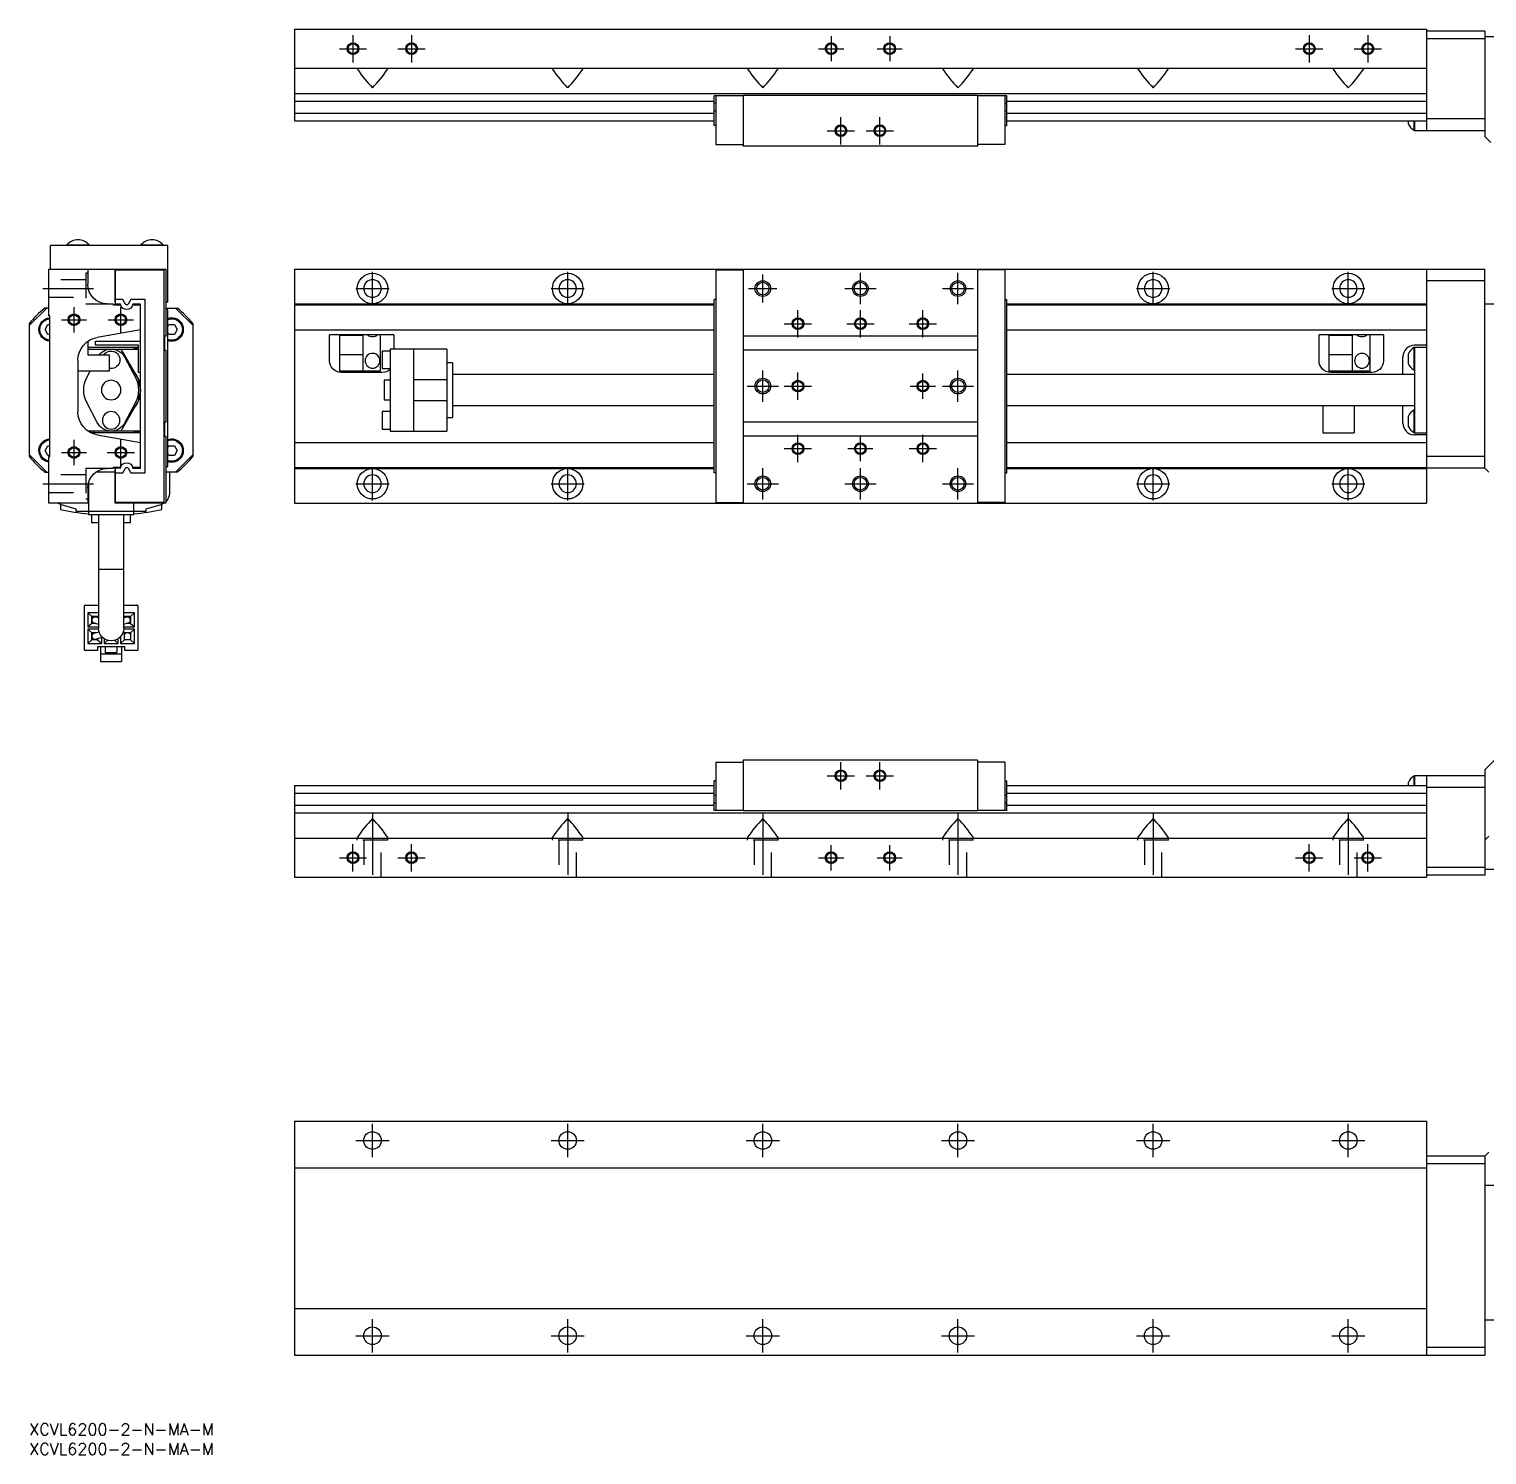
# Model space of a CAD drawing. Extents: x 0 to 653, y -8 to 362.
# Drawn here: x 0 to 373.5, y -8 to 357.1 of the extents above; entities that cross this region are included whole.
import ezdxf

# ---------------------------------------------------------------- set-up
doc = ezdxf.new("R2010")
doc.units = 0
doc.header["$LTSCALE"] = 0.5
doc.linetypes.add('CENTER', pattern=[50.8, 31.75, -6.35, 6.35, -6.35])
doc.linetypes.add('DASHED', pattern=[19.05, 12.7, -6.35])
for name, color, linetype in [('MSM_CENTER', 1, 'CENTER'), ('MSM_CONTINUOUS', 7, 'CONTINUOUS'), ('MSM_DASHED', 4, 'DASHED'), ('MSM_NARROW', 5, 'CONTINUOUS'), ('MSM_PART_NUMBER', 7, 'CONTINUOUS')]:
    doc.layers.add(name, color=color, linetype=linetype)
doc.styles.get("Standard").update_dxf_attribs({"font": 'txt.shx', "height": 3, "bigfont": 'bigfont.shx'})

msp = doc.modelspace()

# ---------------------------------------------------------------- linework, layer by layer
at = {"layer": 'MSM_CENTER'}
for p, q in [((82.97, 355.64), (82.97, 348.64)), ((97.97, 355.64), (97.97, 348.64)), ((205.47, 355.37), (205.47, 348.91)), ((220.47, 355.37), (220.47, 348.91)), ((327.97, 355.64), (327.97, 348.64)), ((342.97, 355.64), (342.97, 348.64)), ((79.47, 352.14), (86.47, 352.14)), ((94.47, 352.14), (101.47, 352.14)), ((202.24, 352.14), (208.69, 352.14)), ((217.24, 352.14), (223.69, 352.14)), ((324.47, 352.14), (331.47, 352.14)), ((339.47, 352.14), (346.47, 352.14)), ((207.97, 327.64), (207.97, 334.64)), ((217.97, 327.64), (217.97, 334.64)), ((204.47, 331.14), (211.47, 331.14)), ((214.47, 331.14), (221.47, 331.14)), ((87.97, 286.46), (87.97, 294.96)), ((137.97, 286.46), (137.97, 294.96)), ((187.97, 287.09), (187.97, 294.33)), ((212.97, 286.71), (212.97, 294.71)), ((237.97, 286.71), (237.97, 294.71)), ((287.97, 286.46), (287.97, 294.96)), ((337.97, 286.46), (337.97, 294.96)), ((3.5, 290.71), (16.5, 290.71)), ((83.72, 290.71), (92.22, 290.71)), ((133.72, 290.71), (142.22, 290.71)), ((184.34, 290.71), (191.59, 290.71)), ((208.97, 290.71), (216.97, 290.71)), ((233.97, 290.71), (241.97, 290.71)), ((283.72, 290.71), (292.22, 290.71)), ((333.72, 290.71), (342.22, 290.71)), ((11.5, 279.48), (11.5, 285.94)), ((23.5, 279.48), (23.5, 285.94)), ((196.97, 278.21), (196.97, 285.21)), ((212.97, 278.21), (212.97, 285.21)), ((228.97, 278.21), (228.97, 285.21)), ((8.27, 282.71), (14.73, 282.71)), ((20.27, 282.71), (26.73, 282.71)), ((193.47, 281.71), (200.47, 281.71)), ((209.47, 281.71), (216.47, 281.71)), ((225.47, 281.71), (232.47, 281.71)), ((187.97, 261.71), (187.97, 269.71)), ((196.97, 262.21), (196.97, 269.21)), ((228.97, 262.48), (228.97, 268.94)), ((237.97, 261.71), (237.97, 269.71)), ((183.97, 265.71), (191.97, 265.71)), ((193.47, 265.71), (200.47, 265.71)), ((225.74, 265.71), (232.19, 265.71)), ((233.97, 265.71), (241.97, 265.71)), ((11.5, 245.48), (11.5, 251.94)), ((23.5, 245.21), (23.5, 252.21)), ((196.97, 246.21), (196.97, 253.21)), ((212.97, 246.48), (212.97, 252.94)), ((228.97, 246.21), (228.97, 253.21)), ((8.27, 248.71), (14.73, 248.71)), ((20, 248.71), (27, 248.71)), ((193.47, 249.71), (200.47, 249.71)), ((209.74, 249.71), (216.19, 249.71)), ((225.47, 249.71), (232.47, 249.71)), ((87.97, 236.46), (87.97, 244.96)), ((137.97, 236.46), (137.97, 244.96)), ((187.97, 236.71), (187.97, 244.71)), ((212.97, 236.71), (212.97, 244.71)), ((237.97, 236.71), (237.97, 244.71)), ((287.97, 236.46), (287.97, 244.96)), ((337.97, 236.46), (337.97, 244.96)), ((3.5, 240.71), (16.5, 240.71)), ((83.72, 240.71), (92.22, 240.71)), ((133.72, 240.71), (142.22, 240.71)), ((183.97, 240.71), (191.97, 240.71)), ((208.97, 240.71), (216.97, 240.71)), ((233.97, 240.71), (241.97, 240.71)), ((283.72, 240.71), (292.22, 240.71)), ((333.72, 240.71), (342.22, 240.71)), ((207.97, 162.43), (207.97, 169.43)), ((217.97, 162.43), (217.97, 169.43)), ((204.47, 165.93), (211.47, 165.93)), ((214.47, 165.93), (221.47, 165.93)), ((87.97, 156.43), (87.97, 137.93)), ((137.97, 156.43), (137.97, 137.93)), ((187.97, 156.43), (187.97, 137.93)), ((237.97, 156.43), (237.97, 137.93)), ((287.97, 156.43), (287.97, 137.93)), ((337.97, 156.43), (337.97, 137.93)), ((82.97, 141.43), (82.97, 148.43)), ((97.97, 141.43), (97.97, 148.43)), ((205.47, 141.7), (205.47, 148.16)), ((220.47, 141.7), (220.47, 148.16)), ((327.97, 141.43), (327.97, 148.43)), ((342.97, 141.43), (342.97, 148.43)), ((79.47, 144.93), (86.47, 144.93)), ((94.47, 144.93), (101.47, 144.93)), ((202.24, 144.93), (208.69, 144.93)), ((217.24, 144.93), (223.69, 144.93)), ((324.47, 144.93), (331.47, 144.93)), ((339.47, 144.93), (346.47, 144.93)), ((87.97, 68.25), (87.97, 76.75)), ((137.97, 68.25), (137.97, 76.75)), ((187.97, 68.25), (187.97, 76.75)), ((237.97, 68.25), (237.97, 76.75)), ((287.97, 68.25), (287.97, 76.75)), ((337.97, 68.25), (337.97, 76.75)), ((83.72, 72.5), (92.22, 72.5)), ((133.72, 72.5), (142.22, 72.5)), ((183.72, 72.5), (192.22, 72.5)), ((233.72, 72.5), (242.22, 72.5)), ((283.72, 72.5), (292.22, 72.5)), ((333.72, 72.5), (342.22, 72.5)), ((87.97, 18.25), (87.97, 26.75)), ((137.97, 18.25), (137.97, 26.75)), ((187.97, 18.25), (187.97, 26.75)), ((237.97, 18.25), (237.97, 26.75)), ((287.97, 18.25), (287.97, 26.75)), ((337.97, 18.25), (337.97, 26.75)), ((83.72, 22.5), (92.22, 22.5)), ((133.72, 22.5), (142.22, 22.5)), ((183.72, 22.5), (192.22, 22.5)), ((233.72, 22.5), (242.22, 22.5)), ((283.72, 22.5), (292.22, 22.5)), ((333.72, 22.5), (342.22, 22.5))]:
    msp.add_line(p, q, dxfattribs=at)
at = {"layer": 'MSM_CONTINUOUS'}
for p, q in [((67.97, 357.14), (357.97, 357.14)), ((67.97, 357.14), (67.97, 333.64)), ((357.97, 357.14), (357.97, 331.14)), ((372.97, 356.64), (357.97, 356.64)), ((372.97, 356.64), (372.97, 329.64)), ((377.47, 355.14), (372.97, 355.14)), ((372.97, 354.64), (357.97, 354.64)), ((67.97, 347.14), (357.97, 347.14)), ((84.22, 347.14), (84.07, 347.01)), ((84.07, 347.01), (84.09, 346.89)), ((91.71, 347.14), (91.87, 347.01)), ((91.87, 347.01), (91.84, 346.89)), ((134.22, 347.14), (134.07, 347.01)), ((134.07, 347.01), (134.09, 346.89)), ((141.71, 347.14), (141.87, 347.01)), ((141.87, 347.01), (141.84, 346.89)), ((184.22, 347.14), (184.07, 347.01)), ((184.07, 347.01), (184.09, 346.89)), ((191.71, 347.14), (191.87, 347.01)), ((191.87, 347.01), (191.84, 346.89)), ((234.22, 347.14), (234.07, 347.01)), ((234.07, 347.01), (234.09, 346.89)), ((241.71, 347.14), (241.87, 347.01)), ((241.87, 347.01), (241.84, 346.89)), ((284.22, 347.14), (284.07, 347.01)), ((284.07, 347.01), (284.09, 346.89)), ((291.71, 347.14), (291.87, 347.01)), ((291.87, 347.01), (291.84, 346.89)), ((334.22, 347.14), (334.07, 347.01)), ((334.07, 347.01), (334.09, 346.89)), ((341.71, 347.14), (341.87, 347.01)), ((341.87, 347.01), (341.84, 346.89)), ((67.97, 340.64), (357.97, 340.64)), ((175.47, 332.44), (175.47, 340.04)), ((182.97, 340.04), (175.47, 340.04)), ((175.97, 340.04), (175.97, 327.64)), ((242.97, 340.14), (182.97, 340.14)), ((182.97, 340.14), (182.97, 327.14)), ((242.97, 340.14), (242.97, 327.14)), ((250.47, 340.04), (242.97, 340.04)), ((249.97, 340.04), (249.97, 327.64)), ((250.47, 332.44), (250.47, 340.04)), ((67.97, 338.67), (175.47, 338.67)), ((175.97, 338.16), (175.47, 338.16)), ((249.97, 338.16), (250.47, 338.16)), ((250.47, 338.67), (357.97, 338.67)), ((67.97, 335.6), (175.47, 335.6)), ((67.97, 333.64), (175.47, 333.64)), ((175.97, 336.11), (175.47, 336.11)), ((175.97, 332.44), (175.47, 332.44)), ((249.97, 336.11), (250.47, 336.11)), ((249.97, 332.44), (250.47, 332.44)), ((250.47, 335.6), (357.97, 335.6)), ((250.47, 333.64), (357.97, 333.64)), ((353.32, 333.64), (353.32, 332.93)), ((354.77, 333.64), (354.77, 331.28)), ((354.97, 333.64), (354.97, 331.14)), ((372.97, 334.14), (357.97, 334.14)), ((354.77, 331.28), (354.97, 331.28)), ((372.97, 331.14), (354.97, 331.14)), ((374.47, 328.14), (372.97, 329.64)), ((175.97, 327.64), (182.97, 327.64)), ((242.97, 327.14), (182.97, 327.14)), ((249.97, 327.64), (242.97, 327.64)), ((5.5, 295.71), (5.5, 301.71)), ((35.5, 301.71), (5.5, 301.71)), ((9.65, 301.87), (15.35, 301.87)), ((9.65, 301.87), (9.65, 301.71)), ((15.35, 301.71), (15.35, 301.87)), ((28.65, 301.87), (34.35, 301.87)), ((28.65, 301.87), (28.65, 301.71)), ((34.35, 301.71), (34.35, 301.87)), ((35.5, 287.21), (35.5, 301.71)), ((5, 283.71), (5, 295.71)), ((5, 295.71), (35, 295.71)), ((15, 295.71), (15, 291.81)), ((22, 287.11), (22, 295.71)), ((22.1, 286.71), (22.1, 295.51)), ((22.1, 295.51), (34.5, 295.51)), ((34.5, 295.51), (34.5, 235.91)), ((35, 295.71), (35, 278.51)), ((67.97, 295.71), (67.97, 235.71)), ((67.97, 295.71), (372.97, 295.71)), ((175.97, 295.51), (182.97, 295.51)), ((175.97, 295.51), (175.97, 235.91)), ((182.97, 295.71), (182.97, 235.71)), ((242.97, 295.71), (242.97, 235.71)), ((249.97, 295.51), (242.97, 295.51)), ((249.97, 295.51), (249.97, 235.91)), ((357.97, 295.71), (357.97, 235.71)), ((372.97, 244.71), (372.97, 295.71)), ((372.97, 292.71), (357.97, 292.71)), ((23.97, 287.91), (22.1, 287.91)), ((24.66, 286.71), (23.97, 287.91)), ((26.02, 287.91), (25.34, 286.71)), ((29.7, 287.91), (26.02, 287.91)), ((29.7, 243.51), (29.7, 287.91)), ((175.47, 243.51), (175.47, 287.91)), ((175.97, 287.91), (175.47, 287.91)), ((249.97, 287.91), (250.47, 287.91)), ((250.47, 243.51), (250.47, 287.91)), ((4.5, 285.71), (0, 281.21)), ((5, 285.71), (4.03, 285.71)), ((20, 286.81), (21.5, 286.81)), ((21.5, 286.81), (21.5, 286.51)), ((21.5, 286.51), (23.46, 286.51)), ((22.1, 287.11), (22, 287.11)), ((23.42, 286.71), (22.1, 286.71)), ((26.54, 286.51), (28.5, 286.51)), ((28.5, 286.71), (26.58, 286.71)), ((28.5, 244.71), (28.5, 286.71)), ((35.5, 287.21), (35, 287.21)), ((35.5, 285.21), (35, 285.71)), ((35, 285.71), (37.97, 285.71)), ((35.5, 245.21), (35.5, 285.21)), ((42, 281.21), (37.5, 285.71)), ((67.97, 286.81), (175.47, 286.81)), ((67.97, 286.51), (175.47, 286.51)), ((250.47, 286.81), (357.97, 286.81)), ((250.47, 286.51), (357.97, 286.51)), ((397.97, 286.71), (372.97, 286.71)), ((0, 281.68), (0, 247.74)), ((4.06, 280.21), (4.78, 281.46)), ((4.78, 278.96), (4.06, 280.21)), ((4.78, 281.46), (5.3, 281.46)), ((5.3, 283.71), (5, 283.71)), ((5.3, 247.71), (5.3, 283.71)), ((28.5, 280.15), (17.46, 278.21)), ((35.5, 280.97), (35.78, 281.46)), ((35.78, 281.46), (37.22, 281.46)), ((37.22, 281.46), (37.94, 280.21)), ((37.94, 280.21), (37.22, 278.96)), ((42, 247.74), (42, 281.68)), ((67.97, 280.15), (175.47, 280.15)), ((250.47, 280.15), (357.97, 280.15)), ((5.3, 278.96), (4.78, 278.96)), ((15, 277.17), (15, 273.71)), ((17, 277.21), (28.5, 277.21)), ((17, 276.21), (17, 277.21)), ((20.5, 278.71), (20.29, 278.71)), ((20.5, 278.74), (20.5, 278.71)), ((35, 278.51), (34.65, 278.51)), ((34.65, 278.51), (34.65, 274.91)), ((35.78, 278.96), (35.5, 279.44)), ((37.22, 278.96), (35.78, 278.96)), ((93.47, 278.83), (76.97, 278.83)), ((76.97, 272.21), (76.97, 278.83)), ((79.47, 278.83), (79.47, 269.51)), ((85.47, 278.71), (79.47, 278.71)), ((85.47, 278.83), (85.47, 269.51)), ((89.97, 278.83), (89.97, 269.51)), ((93.47, 278.83), (93.47, 275.21)), ((242.97, 278.51), (182.97, 278.51)), ((346.97, 278.83), (330.47, 278.83)), ((330.47, 272.21), (330.47, 278.83)), ((332.97, 278.83), (332.97, 269.51)), ((338.97, 278.71), (332.97, 278.71)), ((338.97, 278.83), (338.97, 269.51)), ((343.47, 278.83), (343.47, 269.51)), ((346.97, 278.83), (346.97, 272.21)), ((15, 275.71), (28, 275.71)), ((15, 273.71), (20.5, 273.71)), ((15.05, 275.21), (28, 275.21)), ((28, 276.21), (17, 276.21)), ((20.5, 273.71), (20.5, 269.51)), ((23.5, 275.21), (28, 267.41)), ((24.55, 273.05), (27.21, 267.94)), ((28, 269.21), (28, 276.21)), ((34.65, 274.91), (35, 274.91)), ((35, 274.91), (35, 256.51)), ((85.47, 273.71), (79.47, 273.71)), ((90.47, 274.71), (90.47, 270.21)), ((92.47, 274.71), (90.47, 274.71)), ((92.47, 275.21), (92.47, 254.21)), ((106.97, 275.21), (92.47, 275.21)), ((98.47, 275.21), (98.47, 254.21)), ((106.97, 275.21), (106.97, 254.21)), ((242.97, 274.91), (182.97, 274.91)), ((338.97, 273.71), (332.97, 273.71)), ((351.97, 268.71), (351.97, 273.2)), ((353.32, 273.92), (353.32, 271.5)), ((354.77, 275.57), (354.77, 269.85)), ((354.97, 275.57), (354.77, 275.57)), ((357.97, 276.2), (354.97, 276.2)), ((354.97, 275.71), (357.97, 275.71)), ((354.97, 275.71), (354.97, 253.71)), ((12.5, 272.3), (12.5, 259.11)), ((20.5, 269.51), (12.5, 269.51)), ((14.79, 267.94), (15.61, 269.51)), ((28.5, 269.21), (28, 269.21)), ((89.97, 269.51), (79.47, 269.51)), ((90.47, 269.21), (79.97, 269.21)), ((90.47, 270.21), (92.47, 270.21)), ((108.47, 271.71), (106.97, 271.71)), ((108.47, 271.71), (108.47, 257.71)), ((343.47, 269.51), (332.97, 269.51)), ((343.97, 269.21), (333.47, 269.21)), ((354.77, 269.85), (354.97, 269.85)), ((28, 267.41), (28, 262)), ((90.97, 267.21), (90.97, 262.21)), ((92.47, 267.21), (90.97, 267.21)), ((98.47, 267.41), (106.97, 267.41)), ((175.47, 268.71), (108.47, 268.71)), ((354.97, 268.71), (250.47, 268.71)), ((17.45, 256.36), (14.79, 261.48)), ((28, 262), (23.5, 254.21)), ((27.21, 261.48), (24.55, 256.36)), ((90.97, 262.21), (92.47, 262.21)), ((98.47, 262), (106.97, 262)), ((90.47, 259.21), (90.47, 254.71)), ((92.47, 259.21), (90.47, 259.21)), ((106.97, 257.71), (108.47, 257.71)), ((108.47, 260.71), (175.47, 260.71)), ((250.47, 260.71), (354.97, 260.71)), ((331.47, 260.71), (331.47, 253.71)), ((339.47, 260.71), (339.47, 253.71)), ((351.97, 256.2), (351.97, 260.71)), ((353.32, 257.92), (353.32, 255.5)), ((354.77, 259.57), (354.77, 253.85)), ((354.97, 259.57), (354.77, 259.57)), ((28.5, 254.21), (15.05, 254.21)), ((16.5, 254.21), (16.5, 253.71)), ((35, 256.51), (34.65, 256.51)), ((34.65, 256.51), (34.65, 252.91)), ((90.47, 254.71), (92.47, 254.71)), ((92.47, 254.21), (106.97, 254.21)), ((242.97, 256.51), (182.97, 256.51)), ((4.06, 249.21), (4.78, 250.46)), ((4.78, 250.46), (5.3, 250.46)), ((28.5, 253.71), (16.05, 253.71)), ((17.46, 253.21), (28.5, 251.26)), ((34.65, 252.91), (35, 252.91)), ((35, 252.91), (35, 235.71)), ((35.5, 249.97), (35.78, 250.46)), ((35.78, 250.46), (37.22, 250.46)), ((37.22, 250.46), (37.94, 249.21)), ((67.97, 251.26), (175.47, 251.26)), ((242.97, 252.91), (182.97, 252.91)), ((250.47, 251.26), (357.97, 251.26)), ((331.47, 253.71), (339.47, 253.71)), ((354.77, 253.85), (354.97, 253.85)), ((354.97, 253.71), (357.97, 253.71)), ((357.97, 253.2), (354.97, 253.2)), ((0, 248.21), (4.5, 243.71)), ((4.78, 247.96), (4.06, 249.21)), ((5.3, 247.96), (4.78, 247.96)), ((5, 235.71), (5, 247.71)), ((5, 247.71), (5.3, 247.71)), ((35.78, 247.96), (35.5, 248.44)), ((37.22, 247.96), (35.78, 247.96)), ((37.94, 249.21), (37.22, 247.96)), ((37.5, 243.71), (42, 248.21)), ((372.97, 247.71), (357.97, 247.71)), ((4.03, 243.71), (5, 243.71)), ((22, 243.71), (17.14, 243.71)), ((17.14, 243.71), (17.14, 243.71)), ((21.5, 244.61), (20, 244.61)), ((23.46, 244.91), (21.5, 244.91)), ((21.5, 244.91), (21.5, 244.61)), ((23.42, 244.71), (21.5, 244.71)), ((22, 235.71), (22, 244.31)), ((22, 244.31), (22.1, 244.31)), ((22.1, 235.91), (22.1, 244.71)), ((22.1, 243.51), (23.97, 243.51)), ((23.97, 243.51), (24.66, 244.7)), ((25.34, 244.7), (26.02, 243.51)), ((26.02, 243.51), (29.7, 243.51)), ((28.5, 244.91), (26.54, 244.91)), ((26.58, 244.71), (28.5, 244.71)), ((28.2, 244.91), (28, 244.71)), ((35, 244.71), (35.5, 245.21)), ((37.97, 243.71), (35, 243.71)), ((36, 238.29), (36, 243.71)), ((67.97, 244.91), (175.47, 244.91)), ((67.97, 244.61), (175.47, 244.61)), ((175.97, 243.51), (175.47, 243.51)), ((249.97, 243.51), (250.47, 243.51)), ((250.47, 244.91), (357.97, 244.91)), ((250.47, 244.61), (357.97, 244.61)), ((372.97, 244.71), (357.97, 244.71)), ((372.97, 244.71), (373.97, 243.71)), ((15, 239.61), (15, 235.71)), ((15.22, 241.06), (15.22, 233.71)), ((15, 235.71), (5, 235.71)), ((8, 235.46), (8, 234.14)), ((8.17, 235.4), (12, 234.31)), ((35, 235.71), (22, 235.71)), ((34.5, 235.91), (22.1, 235.91)), ((26.78, 233.71), (26.78, 235.71)), ((30, 234.31), (33.83, 235.4)), ((34, 234.14), (34, 235.46)), ((67.97, 235.71), (357.97, 235.71)), ((175.97, 235.91), (182.97, 235.91)), ((249.97, 235.91), (242.97, 235.91)), ((12, 234.31), (12, 233.71)), ((12, 233.71), (30, 233.71)), ((15.18, 233.71), (15.18, 232.71)), ((26.82, 232.71), (15.18, 232.71)), ((16, 232.71), (16, 230.71)), ((17.75, 232.71), (17.75, 203.71)), ((24.25, 203.71), (24.25, 232.71)), ((26, 230.71), (26, 232.71)), ((26.82, 232.71), (26.82, 233.71)), ((30, 233.71), (30, 234.31)), ((17.75, 230.71), (16, 230.71)), ((26, 230.71), (24.25, 230.71)), ((24.25, 218.71), (17.75, 218.71)), ((14.1, 209.31), (14.1, 198.31)), ((14.4, 209.61), (17.75, 209.61)), ((24.25, 209.61), (27.6, 209.61)), ((27.9, 198.31), (27.9, 209.31)), ((17.75, 207.61), (15, 207.61)), ((16.05, 206.71), (15, 207.61)), ((15, 207.61), (15, 204.06)), ((17.55, 206.71), (16.05, 206.71)), ((16.05, 206.33), (16.42, 206.71)), ((16.05, 204.96), (16.05, 206.71)), ((17.75, 206.33), (17.01, 206.55)), ((17.17, 206.71), (17.46, 206.42)), ((17.55, 206.71), (17.75, 206.88)), ((17.55, 206.39), (17.55, 206.71)), ((27, 207.61), (24.25, 207.61)), ((24.45, 206.71), (24.25, 206.88)), ((24.99, 206.55), (24.25, 206.33)), ((24.45, 206.71), (24.45, 206.39)), ((25.95, 206.71), (24.45, 206.71)), ((24.54, 206.42), (24.82, 206.71)), ((25.57, 206.71), (25.95, 206.33)), ((25.95, 206.71), (27, 207.61)), ((25.95, 206.71), (25.95, 204.96)), ((27, 204.06), (27, 207.61)), ((16.05, 204.96), (15, 204.06)), ((15, 204.06), (17.75, 204.06)), ((17.76, 203.46), (15, 203.46)), ((16.05, 202.51), (15, 203.46)), ((15, 203.46), (15, 199.81)), ((17.11, 204.96), (16.05, 204.96)), ((16.05, 202.13), (16.42, 202.51)), ((16.05, 200.76), (16.05, 202.51)), ((17.14, 202.51), (16.05, 202.51)), ((16.59, 205.11), (17.75, 204.77)), ((17.9, 202.72), (16.6, 202.35)), ((17.73, 202.67), (17.88, 202.8)), ((24.45, 202.51), (24.12, 202.8)), ((27, 203.46), (24.24, 203.46)), ((24.25, 204.77), (25.41, 205.11)), ((24.25, 204.06), (27, 204.06)), ((24.45, 200.76), (24.45, 202.51)), ((24.45, 202.13), (24.82, 202.51)), ((25.95, 202.51), (24.45, 202.51)), ((25.95, 204.96), (24.89, 204.96)), ((25.57, 202.51), (25.95, 202.13)), ((25.95, 204.96), (27, 204.06)), ((25.95, 202.51), (27, 203.46)), ((25.95, 202.51), (25.95, 200.76)), ((27, 199.81), (27, 203.46)), ((17.5, 198.01), (14.4, 198.01)), ((16.05, 200.76), (15, 199.81)), ((15, 199.81), (18.6, 199.81)), ((17.55, 200.76), (16.05, 200.76)), ((17, 200.91), (18.72, 201.39)), ((17.5, 199.01), (24.5, 199.01)), ((17.5, 199.01), (17.5, 198.01)), ((17.55, 201.06), (17.55, 200.76)), ((17.55, 200.76), (18.6, 199.81)), ((18.3, 199.01), (18.3, 195.21)), ((18.6, 199.81), (18.6, 201.36)), ((19.2, 201), (19.2, 199.81)), ((20.07, 200.59), (19.2, 199.81)), ((19.2, 199.81), (22.8, 199.81)), ((19.5, 199.01), (19.5, 197.51)), ((21.93, 200.59), (22.8, 199.81)), ((22.5, 199.01), (22.5, 197.51)), ((22.8, 199.81), (22.8, 201)), ((23.4, 201.51), (23.4, 199.81)), ((24.45, 200.76), (23.4, 199.81)), ((23.4, 199.81), (27, 199.81)), ((23.7, 199.01), (23.7, 195.21)), ((25.95, 200.76), (24.45, 200.76)), ((24.5, 198.01), (24.5, 199.01)), ((27.6, 198.01), (24.5, 198.01)), ((25.95, 200.76), (27, 199.81)), ((18.3, 197.12), (23.7, 197.12)), ((18.3, 195.21), (23.7, 195.21)), ((19.5, 197.51), (22.5, 197.51)), ((175.97, 169.43), (175.97, 157.03)), ((175.97, 169.43), (182.97, 169.43)), ((182.97, 169.93), (182.97, 156.93)), ((242.97, 169.93), (182.97, 169.93)), ((242.97, 169.93), (242.97, 156.93)), ((249.97, 169.43), (242.97, 169.43)), ((249.97, 169.43), (249.97, 157.03)), ((372.97, 167.43), (375.97, 170.43)), ((175.47, 157.03), (175.47, 164.63)), ((175.97, 164.63), (175.47, 164.63)), ((249.97, 164.63), (250.47, 164.63)), ((250.47, 157.03), (250.47, 164.63)), ((354.77, 165.79), (354.77, 163.43)), ((354.97, 165.79), (354.77, 165.79)), ((372.97, 165.93), (354.97, 165.93)), ((354.97, 165.93), (354.97, 163.43)), ((357.97, 165.93), (357.97, 139.93)), ((372.97, 167.43), (372.97, 140.43)), ((67.97, 163.43), (67.97, 139.93)), ((67.97, 163.43), (175.47, 163.43)), ((67.97, 161.47), (175.47, 161.47)), ((175.97, 160.96), (175.47, 160.96)), ((249.97, 160.96), (250.47, 160.96)), ((250.47, 163.43), (357.97, 163.43)), ((250.47, 161.47), (357.97, 161.47)), ((353.32, 164.14), (353.32, 163.43)), ((372.97, 162.93), (357.97, 162.93)), ((67.97, 158.39), (175.47, 158.39)), ((175.97, 158.91), (175.47, 158.91)), ((182.97, 157.03), (175.47, 157.03)), ((242.97, 156.93), (182.97, 156.93)), ((250.47, 157.03), (242.97, 157.03)), ((249.97, 158.91), (250.47, 158.91)), ((250.47, 158.39), (357.97, 158.39)), ((67.97, 156.43), (357.97, 156.43)), ((67.97, 149.93), (357.97, 149.93)), ((84.07, 150.06), (84.09, 150.17)), ((84.22, 149.93), (84.07, 150.06)), ((91.71, 149.93), (91.87, 150.06)), ((91.87, 150.06), (91.84, 150.17)), ((134.07, 150.06), (134.09, 150.17)), ((134.22, 149.93), (134.07, 150.06)), ((141.71, 149.93), (141.87, 150.06)), ((141.87, 150.06), (141.84, 150.17)), ((184.07, 150.06), (184.09, 150.17)), ((184.22, 149.93), (184.07, 150.06)), ((191.71, 149.93), (191.87, 150.06)), ((191.87, 150.06), (191.84, 150.17)), ((234.07, 150.06), (234.09, 150.17)), ((234.22, 149.93), (234.07, 150.06)), ((241.71, 149.93), (241.87, 150.06)), ((241.87, 150.06), (241.84, 150.17)), ((284.07, 150.06), (284.09, 150.17)), ((284.22, 149.93), (284.07, 150.06)), ((291.71, 149.93), (291.87, 150.06)), ((291.87, 150.06), (291.84, 150.17)), ((334.07, 150.06), (334.09, 150.17)), ((334.22, 149.93), (334.07, 150.06)), ((341.71, 149.93), (341.87, 150.06)), ((341.87, 150.06), (341.84, 150.17)), ((372.97, 149.43), (373.97, 150.43)), ((372.97, 142.43), (357.97, 142.43)), ((397.87, 141.93), (372.97, 141.93)), ((67.97, 139.93), (357.97, 139.93)), ((372.97, 140.43), (357.97, 140.43)), ((67.97, 77.5), (357.97, 77.5)), ((67.97, 77.5), (67.97, 17.5)), ((357.97, 77.5), (357.97, 17.5)), ((372.97, 68.5), (357.97, 68.5)), ((372.97, 68.5), (373.97, 69.5)), ((372.97, 68.5), (372.97, 17.5)), ((67.97, 65.5), (357.97, 65.5)), ((372.97, 66.5), (357.97, 66.5)), ((397.87, 61), (372.97, 61)), ((67.97, 29.5), (357.97, 29.5)), ((397.97, 26.5), (372.97, 26.5)), ((372.97, 19.5), (357.97, 19.5)), ((67.97, 17.5), (372.97, 17.5))]:
    msp.add_line(p, q, dxfattribs=at)
for centre, radius in [((82.97, 352.14), 1.23), ((97.97, 352.14), 1.23), ((205.47, 352.14), 1.23), ((220.47, 352.14), 1.23), ((327.97, 352.14), 1.23), ((342.97, 352.14), 1.23), ((207.97, 331.14), 1.23), ((217.97, 331.14), 1.23), ((87.97, 290.71), 3.9), ((137.97, 290.71), 3.9), ((187.97, 290.71), 1.62), ((212.97, 290.71), 1.62), ((237.97, 290.71), 1.62), ((287.97, 290.71), 3.9), ((337.97, 290.71), 3.9), ((11.5, 282.71), 1.23), ((23.5, 282.71), 1.23), ((196.97, 281.71), 1.23), ((212.97, 281.71), 1.23), ((228.97, 281.71), 1.23), ((187.97, 265.71), 1.62), ((196.97, 265.71), 1.23), ((228.97, 265.71), 1.23), ((237.97, 265.71), 1.62), ((196.97, 249.71), 1.23), ((212.97, 249.71), 1.23), ((228.97, 249.71), 1.23), ((11.5, 248.71), 1.23), ((23.5, 248.71), 1.23), ((87.97, 240.71), 3.9), ((137.97, 240.71), 3.9), ((287.97, 240.71), 3.9), ((337.97, 240.71), 3.9), ((187.97, 240.71), 1.62), ((212.97, 240.71), 1.62), ((237.97, 240.71), 1.62), ((207.97, 165.93), 1.23), ((217.97, 165.93), 1.23), ((82.97, 144.93), 1.23), ((97.97, 144.93), 1.23), ((205.47, 144.93), 1.23), ((220.47, 144.93), 1.23), ((327.97, 144.93), 1.23), ((342.97, 144.93), 1.23), ((87.97, 72.5), 2.25), ((137.97, 72.5), 2.25), ((187.97, 72.5), 2.25), ((237.97, 72.5), 2.25), ((287.97, 72.5), 2.25), ((337.97, 72.5), 2.25), ((87.97, 22.5), 2.25), ((137.97, 22.5), 2.25), ((187.97, 22.5), 2.25), ((237.97, 22.5), 2.25), ((287.97, 22.5), 2.25), ((337.97, 22.5), 2.25)]:
    msp.add_circle(centre, radius, dxfattribs=at)
at = {"layer": 'MSM_CONTINUOUS', "extrusion": (0, 0, -1)}
for centre, radius in [((-87.97, 290.71), 2.25), ((-137.97, 290.71), 2.25), ((-287.97, 290.71), 2.25), ((-337.97, 290.71), 2.25), ((-87.97, 272.21), 1.9), ((-341.47, 272.21), 1.9), ((-21, 264.71), 2.5), ((-21, 256.96), 2.25), ((-87.97, 240.71), 2.25), ((-137.97, 240.71), 2.25), ((-287.97, 240.71), 2.25), ((-337.97, 240.71), 2.25)]:
    msp.add_circle(centre, radius, dxfattribs=at)
at = {"layer": 'MSM_CONTINUOUS'}
for centre, radius, start, end in [((114.34, 367.59), 36.66, 214.3736, 223.9772), ((61.59, 367.59), 36.66, 316.0228, 325.6264), ((164.34, 367.59), 36.66, 214.3736, 223.9772), ((111.59, 367.59), 36.66, 316.0228, 325.6264), ((214.34, 367.59), 36.66, 214.3736, 223.9772), ((161.59, 367.59), 36.66, 316.0228, 325.6264), ((264.34, 367.59), 36.66, 214.3736, 223.9772), ((211.59, 367.59), 36.66, 316.0228, 325.6264), ((314.34, 367.59), 36.66, 214.3736, 223.9772), ((261.59, 367.59), 36.66, 316.0228, 325.6264), ((364.34, 367.59), 36.66, 214.3736, 223.9772), ((311.59, 367.59), 36.66, 316.0228, 325.6264), ((356.34, 334.12), 3.25, 201.5574, 241.0598), ((12.5, 299.51), 3.7, 90, 140.3692), ((12.5, 299.51), 3.7, 39.6308, 90), ((31.5, 299.51), 3.7, 90, 140.3692), ((31.5, 299.51), 3.7, 39.6308, 90), ((21, 264.71), 27, 128.9424, 141.0576), ((21, 264.71), 27, 38.9424, 51.0576), ((354.97, 273.2), 3, 90, 180), ((356.34, 272.72), 3.25, 118.9402, 158.4426), ((356.34, 272.69), 3.25, 201.5574, 241.0598), ((356.34, 256.72), 3.25, 118.9402, 158.4426), ((354.97, 256.2), 3, 180, 265.3245), ((356.34, 256.69), 3.25, 201.5574, 241.0598), ((21, 264.71), 27, 218.9424, 231.0576), ((21, 264.71), 27, 308.9424, 321.0576), ((9, 238.29), 3, 239.3478, 254.0042), ((33, 238.29), 3, 285.9958, 300.6522), ((33, 238.29), 3, 311.8103, 0), ((21, 292.71), 60, 257.4867, 264.4336), ((21, 292.71), 60, 275.5664, 282.5133), ((14.4, 209.31), 0.3, 90, 180), ((27.6, 209.31), 0.3, 0, 90), ((16.8, 205.83), 0.75, 73.4791, 253.4791), ((25.2, 205.83), 0.75, 286.5209, 106.5209), ((16.8, 201.63), 0.75, 105.6242, 285.6242), ((14.4, 198.31), 0.3, 180, 270), ((27.6, 198.31), 0.3, 270, 0), ((356.34, 162.95), 3.25, 118.9402, 158.4426), ((114.34, 129.48), 36.66, 136.0228, 145.6264), ((61.59, 129.48), 36.66, 34.3736, 43.9772), ((164.34, 129.48), 36.66, 136.0228, 145.6264), ((111.59, 129.48), 36.66, 34.3736, 43.9772), ((214.34, 129.48), 36.66, 136.0228, 145.6264), ((161.59, 129.48), 36.66, 34.3736, 43.9772), ((264.34, 129.48), 36.66, 136.0228, 145.6264), ((211.59, 129.48), 36.66, 34.3736, 43.9772), ((314.34, 129.48), 36.66, 136.0228, 145.6264), ((261.59, 129.48), 36.66, 34.3736, 43.9772), ((364.34, 129.48), 36.66, 136.0228, 145.6264), ((311.59, 129.48), 36.66, 34.3736, 43.9772)]:
    msp.add_arc(centre, radius, start, end, dxfattribs=at)
at = {"layer": 'MSM_CONTINUOUS', "extrusion": (0, 0, -1)}
for centre, radius, start, end in [((-20, 291.81), 5, 270, 0), ((-25, 286.91), 1.59, 187.2353, 352.7647), ((-25, 286.91), 0.388, 209.9865, 330.0135), ((-5.5, 280.21), 3, 273.8226, 86.1774), ((-5.5, 280.21), 2.75, 274.1706, 85.8294), ((-36.5, 280.21), 3, 70.5288, 289.4712), ((-36.5, 280.21), 2.75, 68.6763, 291.3237), ((-18.5, 272.3), 6, 0, 80), ((-87.97, 280.21), 1.9, 226.3793, 313.6207), ((-341.47, 280.21), 1.9, 226.3793, 313.6207), ((-14, 272.71), 2.86, 110.4659, 119.0583), ((-18.05, 270.01), 6, 59.4911, 60.0438), ((-21, 271.21), 4, 38.6822, 152.5136), ((-21, 272.46), 2.25, 33.749, 282.8396), ((-28, 272.71), 2.86, 60.9417, 90), ((-21, 264.71), 7.5, 141.3733, 218.6267), ((-79.97, 272.21), 3, 270, 0), ((-90.47, 272.21), 3, 228.1897, 270), ((-333.47, 272.21), 3, 270, 0), ((-343.97, 272.21), 3, 180, 270), ((-21, 264.71), 7, 332.5136, 27.4864), ((-21, 264.71), 7, 152.5136, 207.4864), ((-18.5, 259.11), 6, 280, 0), ((-18.5, 259.18), 6, 294.0962, 303.9498), ((-14, 256.71), 2.86, 243.9703, 245.3117), ((-21, 258.21), 4, 207.4864, 332.5136), ((-28, 256.71), 2.86, 259.9315, 299.0583), ((-5.5, 249.21), 3, 279.5941, 86.1774), ((-5.5, 249.21), 2.75, 280.4757, 85.8294), ((-36.5, 249.21), 3, 70.5288, 289.4712), ((-36.5, 249.21), 2.75, 68.6763, 291.3237), ((-354.97, 256.2), 3, 270, 274.6755), ((-20, 239.61), 5, 0, 90), ((-25, 244.51), 1.59, 7.2353, 172.7647), ((-25, 244.51), 0.388, 29.9865, 150.0135), ((-21, 203.71), 3.25, 180, 360)]:
    msp.add_arc(centre, radius, start, end, dxfattribs=at)
at = {"layer": 'MSM_DASHED'}
for p, q in [((14.5, 292.96), (5, 292.96)), ((14.5, 294.61), (14.5, 286.81)), ((15, 294.61), (14.5, 294.61)), ((5, 288.46), (14.5, 288.46)), ((14.5, 286.81), (20, 286.81)), ((14.5, 242.96), (5, 242.96)), ((14.5, 244.61), (14.5, 236.81)), ((20, 244.61), (14.5, 244.61)), ((5, 238.46), (14.5, 238.46)), ((14.5, 236.81), (15, 236.81)), ((84.07, 149.43), (84.07, 150.06)), ((91.87, 149.43), (84.07, 149.43)), ((85.72, 149.43), (85.72, 139.93)), ((90.22, 139.93), (90.22, 149.43)), ((91.87, 149.43), (91.87, 150.06)), ((134.07, 149.43), (134.07, 150.06)), ((141.87, 149.43), (134.07, 149.43)), ((135.72, 149.43), (135.72, 139.93)), ((140.22, 139.93), (140.22, 149.43)), ((141.87, 149.43), (141.87, 150.06)), ((184.07, 149.43), (184.07, 150.06)), ((191.87, 149.43), (184.07, 149.43)), ((185.72, 149.43), (185.72, 139.93)), ((190.22, 139.93), (190.22, 149.43)), ((191.87, 149.43), (191.87, 150.06)), ((234.07, 149.43), (234.07, 150.06)), ((241.87, 149.43), (234.07, 149.43)), ((235.72, 149.43), (235.72, 139.93)), ((240.22, 139.93), (240.22, 149.43)), ((241.87, 149.43), (241.87, 150.06)), ((284.07, 149.43), (284.07, 150.06)), ((291.87, 149.43), (284.07, 149.43)), ((285.72, 149.43), (285.72, 139.93)), ((290.22, 139.93), (290.22, 149.43)), ((291.87, 149.43), (291.87, 150.06)), ((334.07, 149.43), (334.07, 150.06)), ((341.87, 149.43), (334.07, 149.43)), ((335.72, 149.43), (335.72, 139.93)), ((340.22, 139.93), (340.22, 149.43)), ((341.87, 149.43), (341.87, 150.06))]:
    msp.add_line(p, q, dxfattribs=at)
at = {"layer": 'MSM_NARROW'}
for centre, radius in [((82.97, 352.14), 1.5), ((97.97, 352.14), 1.5), ((205.47, 352.14), 1.5), ((220.47, 352.14), 1.5), ((327.97, 352.14), 1.5), ((342.97, 352.14), 1.5), ((207.97, 331.14), 1.5), ((217.97, 331.14), 1.5), ((187.97, 290.71), 2), ((212.97, 290.71), 2), ((237.97, 290.71), 2), ((11.5, 282.71), 1.5), ((23.5, 282.71), 1.5), ((196.97, 281.71), 1.5), ((212.97, 281.71), 1.5), ((228.97, 281.71), 1.5), ((187.97, 265.71), 2), ((196.97, 265.71), 1.5), ((228.97, 265.71), 1.5), ((237.97, 265.71), 2), ((196.97, 249.71), 1.5), ((212.97, 249.71), 1.5), ((228.97, 249.71), 1.5), ((11.5, 248.71), 1.5), ((23.5, 248.71), 1.5), ((187.97, 240.71), 2), ((212.97, 240.71), 2), ((237.97, 240.71), 2), ((207.97, 165.93), 1.5), ((217.97, 165.93), 1.5), ((82.97, 144.93), 1.5), ((97.97, 144.93), 1.5), ((205.47, 144.93), 1.5), ((220.47, 144.93), 1.5), ((327.97, 144.93), 1.5), ((342.97, 144.93), 1.5)]:
    msp.add_circle(centre, radius, dxfattribs=at)

# ---------------------------------------------------------------- texts
at = {"layer": 'MSM_PART_NUMBER'}
for p in [(0, -3), (0, -8)]:
    msp.add_text('XCVL6200-2-N-MA-M', height=3, dxfattribs=at).set_placement(p)

doc.saveas('drawing.dxf')
